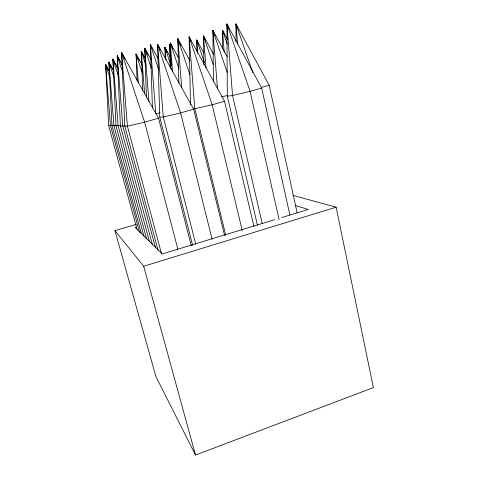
<?xml version="1.0" encoding="UTF-8"?>
<svg xmlns="http://www.w3.org/2000/svg" width="479" height="479" viewBox="0 0 479 479"><rect width="100%" height="100%" fill="white"/><g stroke="black" fill="none" stroke-linecap="round" stroke-linejoin="round"><path stroke-width="0.72" d="M136.449 224.322L114.936 230.597L155.849 376.368L195.492 455.05L373.375 387.607L336.114 207.185L292.909 195.366M114.936 230.597L143.676 266.264L336.114 207.185M274.617 219.705L162.333 253.912L135.24 227.459L136.659 227.04M281.766 217.526L308.231 209.461L295.381 205.491M253.912 226.363L224.537 101.237L212.185 104.793L193.402 108.99M158.531 118.205L144.622 122.175L127.408 126.205L124.791 126.115L121.576 52.534L158.531 118.205L191.307 245.775M193.654 109.176L180.583 112.924L163.291 116.978L159.77 117.133L157.537 44.218L193.654 109.176L224.609 235.464M289.891 215.065L261.678 88.064L250.092 91.357L232.549 95.513L227.315 96.213L257.433 225.178M261.624 87.34L269.144 85.214L297.202 212.993M221.747 96.83L227.441 95.477M160.07 112.739L155.795 113.751L150.322 44.571L158.298 58.881M112.583 125.139L108.655 125.582L105.625 64.551L109.296 71.03M116.044 125.258L111.972 125.69L108.889 62.09L113.631 70.473M120.265 125.396L115.99 125.827L112.858 59.103L117.972 68.162M124.971 125.54L122.792 126.049L120.409 125.971L117.229 55.809L122.325 64.845M141.916 64.539L136.072 54.121L137.102 80.771M151.214 59.875L144.706 48.229L146.436 97.267M145.287 58.498L141.281 51.343L142.718 90.537M178.26 57.384L170.302 43.002L170.979 69.03M170.704 46.774L169.62 44.816L170.207 67.072M170.386 57.193L164.944 47.397L165.255 58.558M190.043 60.917L177.817 38.781L178.853 83.208M203.904 53.091L196.713 39.996L196.899 51.199M224.537 101.237L189.145 36.907L190.45 104.757M213.508 54.223L203.509 35.973L203.916 64.958M227.16 56.624L212.88 30.452L213.43 81.885M261.678 88.064L226.908 24.004L227.315 96.213M227.441 39.308L222.454 30.153L222.591 48.804M269.144 85.214L235.979 23.95L236.021 41.787M108.715 70.461L105.625 64.551L110.463 125.642L139.569 232.339M113.014 70.024L108.889 62.09L113.93 125.755L144.071 236.704M115.936 65.066L112.858 59.103L118.145 125.899L149.352 241.344M116.625 66.389L117.307 67.719M120.283 61.749L117.229 55.809L122.792 126.049L155.591 248.026M120.959 63.072L121.636 64.39M124.965 59.18L121.576 52.534L127.408 126.205L161.555 253.9M139.407 60.749L136.072 54.121L138.353 82.903M143.263 55.313L141.281 51.343L144.646 93.86M143.928 56.642L144.586 57.965M148.011 54.887L144.706 48.229L148.927 101.56M152.298 48.583L150.322 44.571L152.43 108.009M160.459 50.217L157.537 44.218L163.291 116.978L195.821 244.41M167.207 52.067L164.944 47.397L165.938 59.971M172.895 48.403L170.302 43.002L172.578 71.838M170.267 46.164L169.62 44.816L171.254 65.473M181.008 45.499L177.817 38.781L181.703 87.902M191.049 40.966L189.145 36.907L194.833 108.871L225.729 235.123M198.27 43.35L196.713 39.996L197.767 53.331M205.683 40.703L203.509 35.973L206.042 68.03M215.029 35.195L212.88 30.452L217.49 88.813M224.585 34.901L222.454 30.153L224.208 52.307M229.034 28.788L226.908 24.004L232.549 95.513L262.252 223.639M237.177 26.68L235.979 23.95L237.56 44.008M252.828 72.748L235.979 23.95L236.351 26.159M227.291 44.224L222.454 30.153L222.717 31.626M227.333 72.676L212.88 30.452L213.149 31.913M213.335 64.773L203.509 35.973L203.785 37.428M204.407 62.617L196.713 39.996L197.138 42.17M189.918 74.574L177.817 38.781L178.122 40.242M178.859 68.401L170.302 43.002L170.763 45.2M170.805 48.337L169.62 44.816L169.925 46.265M170.398 63.617L164.944 47.397L165.261 48.858M158.783 69.85L150.322 44.571L150.651 46.026M151.55 68.736L144.706 48.229L145.041 49.684M145.275 63.312L141.281 51.343L141.622 52.798M142.407 73.167L136.072 54.121L136.413 55.57M122.804 72.67L117.229 55.809L117.768 57.977M118.469 76.131L112.858 59.103L113.397 61.27M113.786 76.957L108.889 62.09L109.446 64.264M110.008 77.885L105.625 64.551L106.182 66.719M143.676 266.264L195.492 455.05M111.972 125.69L141.413 233.824M108.655 125.582L137.012 229.333M115.99 125.827L146.652 238.967M124.791 126.115L158.07 250.176M120.409 125.971L152.304 244.26M177.895 249.343L144.622 122.175L121.576 52.534L122.103 54.708M159.77 117.133L192.636 245.32M212.059 239.081L180.583 112.924L157.537 44.218L157.854 45.673M242.212 230.483L212.185 104.793L189.145 36.907L189.439 38.374M279.089 219.639L250.092 91.357L226.908 24.004L227.291 26.201"/></g></svg>
